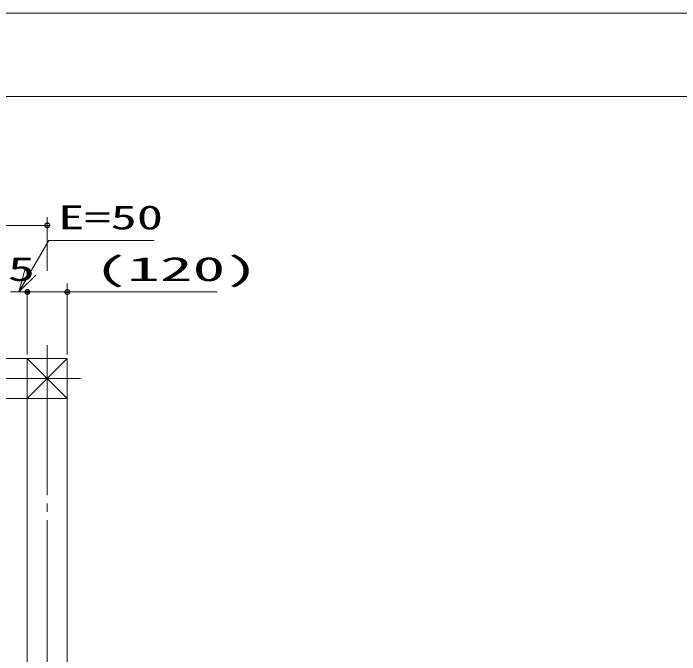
# Model space of a CAD drawing. Units: millimetres on the paper, scale 1:25. Extents: x -305 to 305, y -152 to 152.
# Drawn here: x -149.6 to -69.6, y 71.5 to 148.5 of the extents above; entities that cross this region are included whole.
import ezdxf
from ezdxf.enums import TextEntityAlignment as Align

# ---------------------------------------------------------------- set-up
doc = ezdxf.new("R2010")
doc.units = ezdxf.units.MM
doc.linetypes.add('LONG_CHAIN', pattern=[21, 18, -1, 1, -1])
doc.linetypes.add('LONG_DOUBLE_CHAIN', pattern=[21.8, 18, -1, 0.6, -0.6, 0.6, -1])
for name, color, linetype, lineweight in [('0-1_RV', 7, 'LONG_DOUBLE_CHAIN', 9), ('0-2_0', 7, 'Continuous', 9), ('0-5_図面枠', 3, 'Continuous', 9), ('0-6_DEFPOINTS', 7, 'Continuous', 9)]:
    doc.layers.add(name, color=color, linetype=linetype, lineweight=lineweight)
doc.styles.add('ＭＳ ゴシック', font='')
doc.styles.get('ＭＳ ゴシック').set_extended_font_data('MS Gothic')

# ---------------------------------------------------------------- blocks, each defined once
blk = doc.blocks.new('_DOTSMALL')
at = {"layer": '0-2_0'}
for p, q in [((0.0746, 0.1), (-0.0746, 0.1)), ((0.1223, -0.0248), (-0.1223, -0.0248))]:
    blk.add_line(p, q, dxfattribs=at)
for points in [[(0.125, 0), (0.124, 0.0157), (0.1211, 0.0311), (0.1162, 0.046), (0.1095, 0.0602), (0.1011, 0.0735), (0.0911, 0.0856), (0.0797, 0.0963), (0.067, 0.1055), (0.0532, 0.1131), (0.0386, 0.1189), (0.0234, 0.1228), (0.0078, 0.1248), (-0.0078, 0.1248), (-0.0234, 0.1228), (-0.0386, 0.1189), (-0.0532, 0.1131), (-0.067, 0.1055), (-0.0797, 0.0963), (-0.0911, 0.0856), (-0.1011, 0.0735), (-0.1095, 0.0602), (-0.1162, 0.046), (-0.1211, 0.0311), (-0.124, 0.0157), (-0.125, 0), (0, 0)], [(-0.125, 0), (-0.124, -0.0157), (-0.1211, -0.0311), (-0.1162, -0.046), (-0.1095, -0.0602), (-0.1011, -0.0735), (-0.0911, -0.0856), (-0.0797, -0.0963), (-0.067, -0.1055), (-0.0532, -0.1131), (-0.0386, -0.1189), (-0.0234, -0.1228), (-0.0078, -0.1248), (0.0078, -0.1248), (0.0234, -0.1228), (0.0386, -0.1189), (0.0532, -0.1131), (0.067, -0.1055), (0.0797, -0.0963), (0.0911, -0.0856), (0.1011, -0.0735), (0.1095, -0.0602), (0.1162, -0.046), (0.1211, -0.0311), (0.124, -0.0157), (0.125, 0), (0, 0)]]:
    blk.add_lwpolyline(points, close=True, dxfattribs=at)
blk = doc.blocks.new('_OPEN30')
at = {"layer": '0-2_0'}
blk.add_line((0, 0), (-1, 0), dxfattribs=at)
blk.add_lwpolyline([(-1, 0.2679), (0, 0), (-1, -0.2679)], dxfattribs=at)

msp = doc.modelspace()

# ---------------------------------------------------------------- linework, layer by layer
at = {"layer": '0-1_RV', "linetype": 'Continuous'}
for p, q in [((-145.478, 117.592), (-145.478, 124.046)), ((-236.478, 123.046), (-145.478, 123.046)), ((-143.078, 107.546), (-143.078, 116.046)), ((-147.878, 115.046), (-143.078, 115.046)), ((-145.398, 115.046), (-147.718, 115.046)), ((-143.078, 115.046), (-125.108, 115.046)), ((-238.878, 107.046), (-143.078, 107.046)), ((-147.878, 107.046), (-143.078, 102.246)), ((-147.878, 102.246), (-143.078, 107.046)), ((-147.878, 107.046), (-147.878, 29.446)), ((-143.078, 107.046), (-143.078, 29.446)), ((-153.978, 102.246), (-143.078, 102.246))]:
    msp.add_line(p, q, dxfattribs=at)
at = {"layer": '0-1_RV', "linetype": 'LONG_CHAIN'}
for p, q in [((-145.478, 108.646), (-145.478, 27.846)), ((-240.478, 104.646), (-141.478, 104.646))]:
    msp.add_line(p, q, dxfattribs=at)
at = {"layer": '0-2_0'}
for p in [(-149.878, 115.046), (-147.878, 107.546)]:
    msp.add_line(p, (-147.878, 115.046), dxfattribs=at)
msp.add_lwpolyline([(-148.878, 115.046), (-145.298, 121.247), (-132.655, 121.247)], dxfattribs=at)
at = {"layer": '0-5_図面枠'}
msp.add_lwpolyline([(-291.017, -138.498), (108.983, -138.498), (108.983, 138.502), (-291.017, 138.502)], close=True, dxfattribs=at)
at = {"layer": '0-6_DEFPOINTS'}
msp.add_line((118.983, 148.502), (-301.017, 148.502), dxfattribs=at)

# ---------------------------------------------------------------- block references
at = {"layer": '0-1_RV', "xscale": 2.32, "yscale": 2.32}
for p in [(-145.478, 123.046), (-143.078, 115.046)]:
    msp.add_blockref('_DOTSMALL', p, dxfattribs=at)
at = {"layer": '0-1_RV', "xscale": 2.32, "yscale": 2.32, "rotation": 180}
msp.add_blockref('_DOTSMALL', (-147.878, 115.046), dxfattribs=at)
at = {"layer": '0-2_0', "xscale": 2.77, "yscale": 2.77, "rotation": 240}
msp.add_blockref('_OPEN30', (-148.878, 115.046), dxfattribs=at)
at = {"layer": '0-2_0', "xscale": 2.32, "yscale": 2.32}
msp.add_blockref('_DOTSMALL', (-147.878, 115.046), dxfattribs=at)

# ---------------------------------------------------------------- texts
at = {"layer": '0-1_RV', "style": 'ＭＳ ゴシック'}
for s, height, width, p in [('145', 2.889, 1.65, (-156.689, 115.491)), ('(120)', 2.886, 2, (-139.823, 115.491))]:
    msp.add_text(s, height=height, dxfattribs=dict(at, width=width)).set_placement(p, align=Align.BOTTOM_LEFT)
at = {"layer": '0-2_0', "style": 'ＭＳ ゴシック', "width": 1.6}
msp.add_text('E=50', height=2.889, dxfattribs=at).set_placement((-144.168, 121.691), align=Align.BOTTOM_LEFT)

doc.saveas('drawing.dxf')
